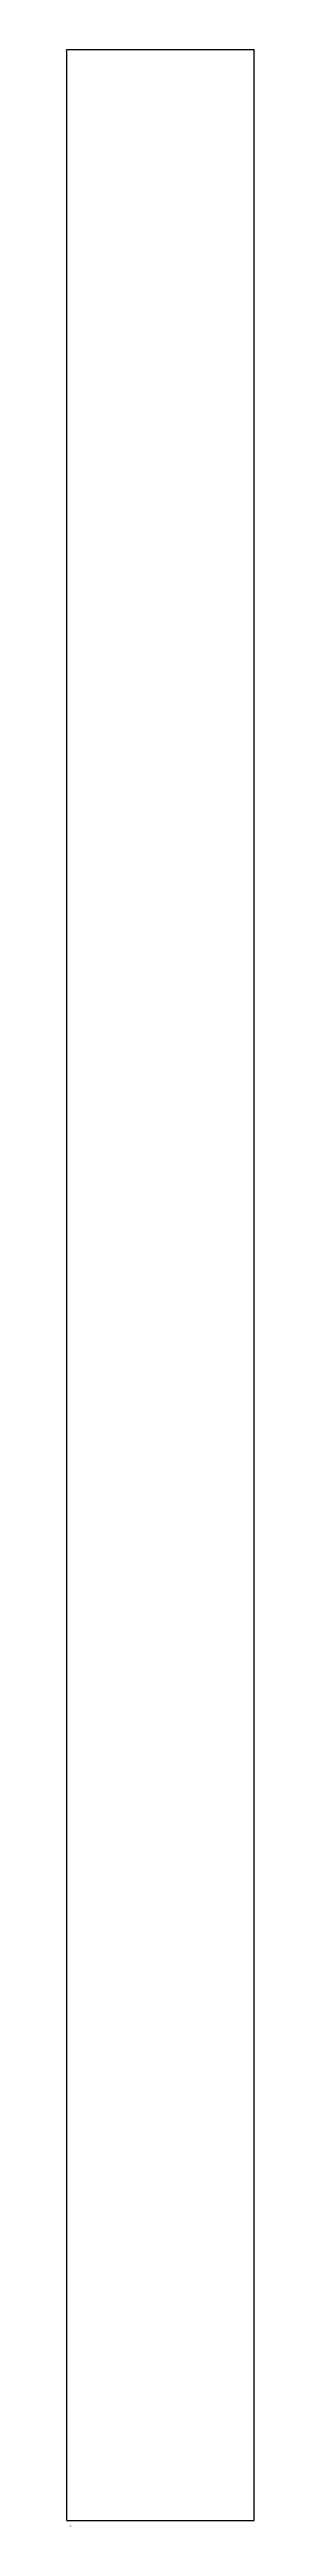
# Model space of a CAD drawing. Header units: centimetres. Extents: x 0 to 2259, y -70 to 29711.
import ezdxf

# ---------------------------------------------------------------- set-up
doc = ezdxf.new("R2010")
doc.units = ezdxf.units.CM
doc.layers.add('l_green', color=3, linetype='CONTINUOUS')

msp = doc.modelspace()

# ---------------------------------------------------------------- linework, layer by layer
at = {"layer": 'l_green'}
for p, q in [((0, 0), (0, 29711)), ((0, 29711), (2259, 29711)), ((2259, 0), (2259, 29711)), ((0, 0), (2259, 0))]:
    msp.add_line(p, q, dxfattribs=at)

# ---------------------------------------------------------------- texts
msp.add_text('Works', height=10, dxfattribs=at).set_placement((20, -70))

doc.saveas('drawing.dxf')
